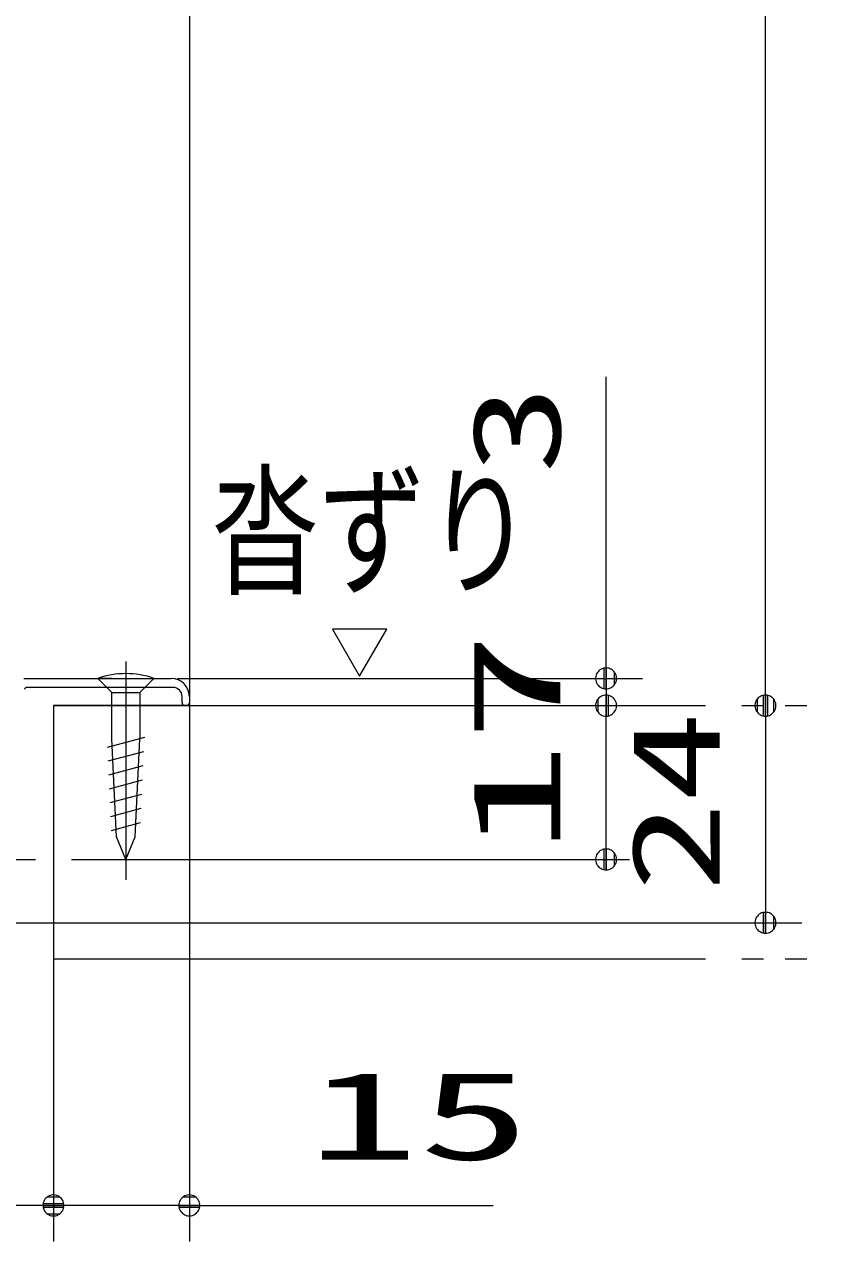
# Model space of a CAD drawing. Units: millimetres on the paper, with parts at other scales. Extents: x -305 to 305, y -152 to 152.
# Drawn here: x -2.82 to 19.08, y -41.31 to -7.68 of the extents above; entities that cross this region are included whole.
import ezdxf
from ezdxf.enums import TextEntityAlignment as Align

# ---------------------------------------------------------------- set-up
doc = ezdxf.new("R2010")
doc.units = ezdxf.units.MM
doc.linetypes.add('LONG_CHAIN', pattern=[21, 18, -1, 1, -1])
doc.linetypes.add('LONG_DOUBLE_CHAIN', pattern=[21.8, 18, -1, 0.6, -0.6, 0.6, -1])
doc.layers.add('0-2_0', color=7, linetype='Continuous', lineweight=9)
doc.layers.add('0-3_HV', color=7, linetype='Continuous', lineweight=9)
doc.styles.add('ＭＳ ゴシック', font='')
doc.styles.get('ＭＳ ゴシック').set_extended_font_data('MS Gothic')

# ---------------------------------------------------------------- blocks, each defined once
blk = doc.blocks.new('_DOTSMALL')
at = {"layer": '0-2_0'}
for p, q in [((0.0746, 0.1), (-0.0746, 0.1)), ((0.1223, -0.0248), (-0.1223, -0.0248))]:
    blk.add_line(p, q, dxfattribs=at)
for points in [[(0.125, 0), (0.124, 0.0157), (0.1211, 0.0311), (0.1162, 0.046), (0.1095, 0.0602), (0.1011, 0.0735), (0.0911, 0.0856), (0.0797, 0.0963), (0.067, 0.1055), (0.0532, 0.1131), (0.0386, 0.1189), (0.0234, 0.1228), (0.0078, 0.1248), (-0.0078, 0.1248), (-0.0234, 0.1228), (-0.0386, 0.1189), (-0.0532, 0.1131), (-0.067, 0.1055), (-0.0797, 0.0963), (-0.0911, 0.0856), (-0.1011, 0.0735), (-0.1095, 0.0602), (-0.1162, 0.046), (-0.1211, 0.0311), (-0.124, 0.0157), (-0.125, 0), (0, 0)], [(-0.125, 0), (-0.124, -0.0157), (-0.1211, -0.0311), (-0.1162, -0.046), (-0.1095, -0.0602), (-0.1011, -0.0735), (-0.0911, -0.0856), (-0.0797, -0.0963), (-0.067, -0.1055), (-0.0532, -0.1131), (-0.0386, -0.1189), (-0.0234, -0.1228), (-0.0078, -0.1248), (0.0078, -0.1248), (0.0234, -0.1228), (0.0386, -0.1189), (0.0532, -0.1131), (0.067, -0.1055), (0.0797, -0.0963), (0.0911, -0.0856), (0.1011, -0.0735), (0.1095, -0.0602), (0.1162, -0.046), (0.1211, -0.0311), (0.124, -0.0157), (0.125, 0), (0, 0)]]:
    blk.add_lwpolyline(points, close=True, dxfattribs=at)
blk = doc.blocks.new('TRI')
at = {"layer": '0-2_0'}
blk.add_lwpolyline([(0.5, 0.866), (0, 0), (1, 0)], close=True, dxfattribs=at)

msp = doc.modelspace()

# ---------------------------------------------------------------- linework, layer by layer
at = {"layer": '0-3_HV'}
for p, q in [((17.638, -26.504), (17.638, 80.32)), ((1.734, 25.57), (1.734, -26.503)), ((13.239, -25.754), (13.239, -17.421)), ((-2.83, -25.753), (1.234, -25.753)), ((-0.792, -25.753), (-0.405, -26.14)), ((-0.405, -25.753), (-0.792, -25.753)), ((-0.405, -25.753), (0.37, -25.753)), ((0.758, -25.753), (0.37, -26.14)), ((0.37, -25.753), (0.758, -25.753)), ((1.409, -25.754), (14.239, -25.754)), ((13.239, -25.754), (13.239, -26.504)), ((1.284, -26.003), (-2.748, -26.003)), ((-0.405, -26.14), (0.37, -26.14)), ((-0.405, -27.419), (-0.405, -26.14)), ((0.37, -26.14), (0.37, -27.419)), ((1.734, -26.503), (-2.016, -26.503)), ((-2.016, -26.503), (-2.016, -32.503)), ((1.534, -26.428), (1.534, -26.253)), ((1.659, -26.503), (1.609, -26.503)), ((1.734, -26.253), (1.734, -26.428)), ((1.734, -26.503), (1.734, -41.313)), ((13.239, -30.754), (13.239, -26.504)), ((17.638, -26.504), (17.638, -32.503)), ((-0.523, -27.651), (0.501, -27.376)), ((-0.276, -30.129), (-0.405, -27.419)), ((0.241, -30.129), (0.37, -27.419)), ((-0.505, -28.034), (0.482, -27.769)), ((-0.487, -28.417), (0.464, -28.163)), ((-0.468, -28.801), (0.445, -28.556)), ((-0.45, -29.184), (0.426, -28.949)), ((-0.432, -29.567), (0.408, -29.342)), ((-0.413, -29.951), (0.389, -29.736)), ((-0.017, -30.753), (-0.276, -30.129)), ((-0.017, -30.753), (0.241, -30.129)), ((-24.016, -32.503), (-2.016, -32.503)), ((-2.016, -32.503), (18.638, -32.503)), ((-2.016, -33.504), (-2.016, -41.313)), ((-2.016, -40.313), (-32.016, -40.313)), ((-0.586, -40.313), (-2.906, -40.313)), ((1.734, -40.313), (-2.016, -40.313)), ((1.734, -40.313), (10.118, -40.313))]:
    msp.add_line(p, q, dxfattribs=at)
at = {"layer": '0-3_HV', "linetype": 'LONG_CHAIN'}
for p, q in [((-0.017, -25.284), (-0.017, -31.314)), ((-64.516, -30.754), (13.888, -30.754))]:
    msp.add_line(p, q, dxfattribs=at)
at = {"layer": '0-3_HV', "linetype": 'LONG_DOUBLE_CHAIN'}
for p, q in [((-2.016, -26.504), (-2.016, -33.504)), ((-2.016, -26.504), (19.078, -26.504)), ((-2.016, -33.504), (19.078, -33.504))]:
    msp.add_line(p, q, dxfattribs=at)
at = {"layer": '0-3_HV'}
for centre, radius, start, end in [((-0.017, -27.955), 2.335, 70.6108, 109.3893), ((1.234, -26.253), 0.5, 0, 90), ((-2.748, -26.078), 0.075, 90, 163.3008), ((1.284, -26.253), 0.25, 0, 90), ((1.609, -26.428), 0.075, 180, 270), ((1.659, -26.428), 0.075, 270, 0)]:
    msp.add_arc(centre, radius, start, end, dxfattribs=at)

# ---------------------------------------------------------------- block references
for name, p, xscale, yscale, rotation in [('TRI', (6.435, -25.691), 1.500001, 1.500001, 60), ('_DOTSMALL', (13.239, -25.754), 2.32, 2.32, 270), ('_DOTSMALL', (13.239, -26.504), 2.32, 2.32, 90), ('_DOTSMALL', (13.239, -26.504), 2.32, 2.32, 90), ('_DOTSMALL', (17.638, -26.504), 2.32, 2.32, 270), ('_DOTSMALL', (17.638, -26.504), 2.32, 2.32, 90), ('_DOTSMALL', (13.239, -30.754), 2.32, 2.32, 270), ('_DOTSMALL', (17.638, -32.503), 2.32, 2.32, 270), ('_DOTSMALL', (-2.016, -40.313), 2.32, 2.32, 180)]:
    msp.add_blockref(name, p, dxfattribs=dict(at, xscale=xscale, yscale=yscale, rotation=rotation))
at = {"layer": '0-3_HV', "xscale": 2.32, "yscale": 2.32}
for p in [(-2.016, -40.313), (1.734, -40.313)]:
    msp.add_blockref('_DOTSMALL', p, dxfattribs=at)

# ---------------------------------------------------------------- texts
at = {"layer": '0-3_HV', "style": 'ＭＳ ゴシック'}
for s, width, p in [('3', 1.5, (12.709, -20.114)), ('17', 1.85, (12.709, -30.595)), ('24', 1.5, (17.108, -31.655))]:
    msp.add_text(s, height=2.441, rotation=90, dxfattribs=dict(at, width=width)).set_placement(p, align=Align.BOTTOM_LEFT)
for s, height, width, p in [('沓ずり', 2.889, 0.75, (2.351, -23.995)), ('15', 2.441, 1.85, (4.997, -39.783))]:
    msp.add_text(s, height=height, dxfattribs=dict(at, width=width)).set_placement(p, align=Align.BOTTOM_LEFT)

doc.saveas('drawing.dxf')
